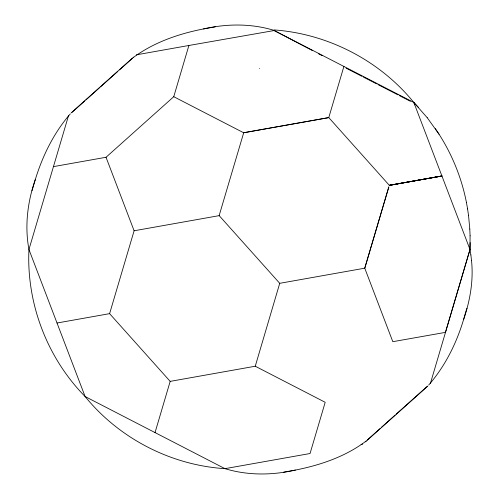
<?xml version="1.0" encoding="UTF-8"?>
<svg xmlns="http://www.w3.org/2000/svg" width="499" height="499" viewBox="0 0 499 499"><rect width="100%" height="100%" fill="white"/><g stroke="black" fill="none" stroke-linecap="round" stroke-linejoin="round"><path stroke-width="0.75" d="M469.977 249.413L470.139 242.595M470.863 254.945L469.996 249.469L470.077 235.796M70.328 113.866C53.961 132.603 42.683 155.607 35.373 179.328C27.539 201.739 24.563 226.035 28.942 249.5C26.378 303.517 47.174 357.97 85.098 396.518C119.199 438.49 171.001 465.211 224.968 468.661C247.803 475.622 272.273 475.366 295.42 470.07C320.433 465.13 345.67 456.56 366.098 441.054M465.33 313.347L465.336 313.328C458.4 339.439 446.43 364.732 428.616 385.134M463.608 319.61C470.077 300.623 473.651 280.432 471.499 260.366M35.373 179.328L31.992 190.749M68.594 115.419L28.942 249.5L85.098 396.518L224.968 468.661L310.047 453.516L325.192 402.3L255.257 366.229L170.178 381.373L109.605 313.653L134.106 230.781L106.031 157.272L173.752 96.7L188.896 45.484L274.188 30.539L413.846 102.482L418.493 107.428M155.033 432.589L170.178 381.373M343.911 66.411L328.766 117.627L243.687 132.771L219.148 215.593L279.727 283.32L255.257 366.229M430.35 383.581L470.002 249.5L413.802 102.401L427.281 117.776M469.989 249.525L445.439 332.371L392.813 341.69L364.744 268.156L388.84 186.869L364.8 268.175L279.727 283.32M465.349 313.291L466.952 308.295M71.201 112.868L133.495 57.154M72.062 112.312L84.799 100.917M85.959 99.881L99.27 87.974M100.43 86.938L117.795 71.407M119.529 69.854L132.266 58.464M133.42 57.429C153.854 42.353 178.723 33.77 203.523 28.93C226.671 23.634 251.14 23.378 273.976 30.339M367.258 440.018L379.995 428.629M381.729 427.075L395.04 415.168M396.2 414.133L427.456 386.17M365.455 441.852L427.743 386.132M215.25 26.84L203.523 28.93M283.694 472.16L295.42 470.07M259.68 68.369L259.505 68.4M136.314 54.84L188.896 45.484M243.649 132.728L328.779 117.589L389.339 185.347L441.921 175.991L389.339 185.347M53.449 166.629L106.031 157.272M134.106 230.781L219.186 215.637M57.023 323.009L109.605 313.653M361.101 444.428L362.63 444.16M346.113 68.176L362.012 76.366M363.391 77.077L376.527 83.838M377.911 84.556L397.959 94.879M399.337 95.59L410.396 101.285M173.752 96.7L243.687 132.771M312.536 50.617L274.188 30.539L274.157 29.928C328.005 33.807 379.733 60.554 413.821 102.457L414.744 104.859M318.699 53.842L322.123 55.632M427.263 117.733L439.051 134.243M435.309 128.605C450.553 150.71 461.244 175.941 466.403 202.301M466.397 202.282L467.594 208.925M467.582 208.9L468.555 215.599M470.863 254.914L471.499 260.391M468.542 215.568L469.809 229.066M469.79 229.022L470.095 235.846M389.307 185.304L441.921 175.991L389.295 185.335"/></g></svg>
